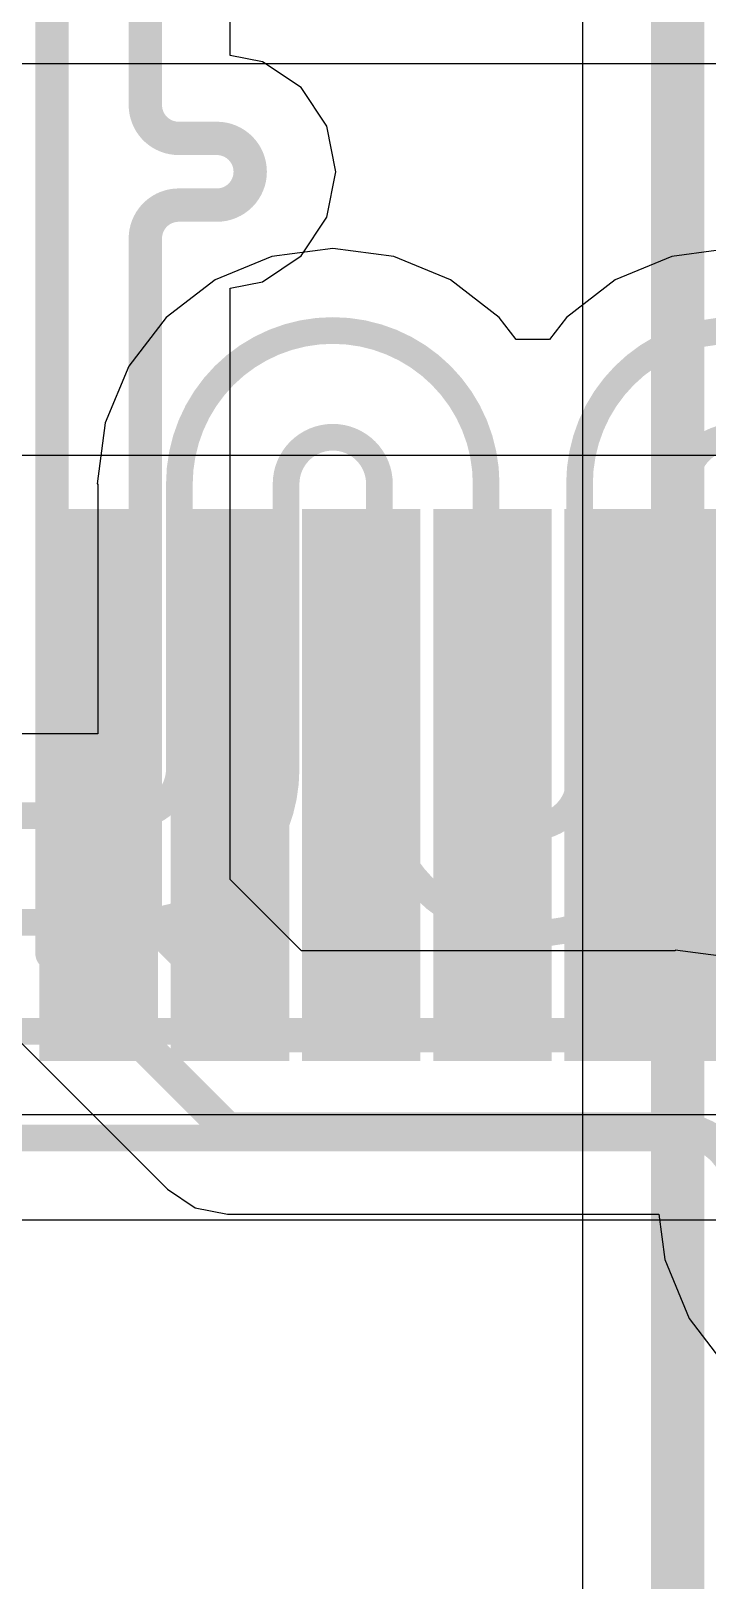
# Model space of a CAD drawing. Header units: inches. Extents: x 0 to 5271, y 0 to 5417.
# Drawn here: x 89.78 to 92.35, y 69.15 to 75.05 of the extents above; entities that cross this region are included whole.
import ezdxf

# ---------------------------------------------------------------- set-up
doc = ezdxf.new("R2010")
doc.units = ezdxf.units.IN
for name, color, linetype in [('L2_GND1', 16, 'Continuous'), ('L3_SIG1', 76, 'Continuous'), ('L5_GND2', 156, 'Continuous'), ('L6_SIG2', 130, 'Continuous'), ('Top Layer', 1, 'Continuous'), ('Top Paste', 8, 'Continuous'), ('Top Solder', 216, 'Continuous')]:
    doc.layers.add(name, color=color, linetype=linetype)

# ---------------------------------------------------------------- blocks, each defined once
blk = doc.blocks.new('AS0B826_S78B_7H_23')
at = {"layer": 'Top Layer'}
for points in [[(15.8249, 19.131), (16.1749, 19.131), (16.1749, 17.131), (15.8249, 17.131)], [(16.325, 19.131), (16.675, 19.131), (16.675, 17.131), (16.325, 17.131)], [(16.8249, 19.131), (17.1749, 19.131), (17.1749, 17.131), (16.8249, 17.131)], [(17.325, 19.131), (17.675, 19.131), (17.675, 17.131), (17.325, 17.131)], [(17.8249, 19.131), (18.1749, 19.131), (18.1749, 17.131), (17.8249, 17.131)]]:
    blk.add_hatch(color=1, dxfattribs=at).paths.add_polyline_path(points)
at = {"layer": 'Top Paste'}
for points in [[(15.8249, 19.131), (16.1749, 19.131), (16.1749, 17.131), (15.8249, 17.131)], [(16.325, 19.131), (16.675, 19.131), (16.675, 17.131), (16.325, 17.131)], [(16.8249, 19.131), (17.1749, 19.131), (17.1749, 17.131), (16.8249, 17.131)], [(17.325, 19.131), (17.675, 19.131), (17.675, 17.131), (17.325, 17.131)], [(17.8249, 19.131), (18.1749, 19.131), (18.1749, 17.131), (17.8249, 17.131)]]:
    blk.add_hatch(color=8, dxfattribs=at).paths.add_polyline_path(points)
at = {"layer": 'Top Solder'}
for points in [[(15.7741, 19.1818), (16.2257, 19.1818), (16.2257, 17.0802), (15.7741, 17.0802)], [(16.2742, 19.1818), (16.7258, 19.1818), (16.7258, 17.0802), (16.2742, 17.0802)], [(16.7741, 19.1818), (17.2257, 19.1818), (17.2257, 17.0802), (16.7741, 17.0802)], [(17.2742, 19.1818), (17.7258, 19.1818), (17.7258, 17.0802), (17.2742, 17.0802)], [(17.7741, 19.1818), (18.2257, 19.1818), (18.2257, 17.0802), (17.7741, 17.0802)], [(18.2742, 19.1818), (18.7258, 19.1818), (18.7258, 17.0802), (18.2742, 17.0802)]]:
    blk.add_hatch(color=216, dxfattribs=at).paths.add_polyline_path(points)

msp = doc.modelspace()

# ---------------------------------------------------------------- linework, layer by layer
at = {"layer": 'L2_GND1'}
for p, q in [((90.9261, 74.219), (90.694, 74.1885)), ((91.1581, 74.1885), (90.9261, 74.219)), ((92.3862, 74.2106), (92.218, 74.1885)), ((90.694, 74.1885), (90.4777, 74.0989)), ((91.3744, 74.0989), (91.1581, 74.1885)), ((92.218, 74.1885), (92.0017, 74.0989)), ((90.4777, 74.0989), (90.292, 73.9564)), ((91.5601, 73.9564), (91.3744, 74.0989)), ((92.0017, 74.0989), (91.816, 73.9564)), ((90.292, 73.9564), (90.1495, 73.7707)), ((91.6246, 73.8724), (91.5601, 73.9564)), ((91.816, 73.9564), (91.7516, 73.8724)), ((91.7516, 73.8724), (91.6246, 73.8724)), ((90.1495, 73.7707), (90.0599, 73.5544)), ((90.0599, 73.5544), (90.0294, 73.3223)), ((90.0294, 73.3223), (90.0311, 73.3223)), ((90.0311, 73.3223), (90.0311, 72.3706)), ((90.0311, 72.3706), (89.5875, 72.3706)), ((86.9783, 70.5211), (101.9331, 70.5211))]:
    msp.add_line(p, q, dxfattribs=at)
for points in [[(90.3419, 73.3223, 0.1016, 0.1016, -1), (91.5103, 73.3223, 0.1016, 0.1016, 0)], [(91.8659, 73.3223, 0.1016, 0.1016, -1), (93.0343, 73.3223, 0.1016, 0.1016, 0)], [(90.7483, 73.3223, 0.1016, 0.1016, -1), (91.1039, 73.3223, 0.1016, 0.1016, 0)], [(92.2723, 73.3223, 0.1016, 0.1016, -1), (92.6279, 73.3223, 0.1016, 0.1016, 0)], [(90.3419, 72.2376, 0.1016, 0.1016, 0), (90.3419, 73.3223, 0.1016, 0.1016, 0)], [(90.7483, 72.2376, 0.1016, 0.1016, 0), (90.7483, 73.3223, 0.1016, 0.1016, 0)], [(91.1039, 72.1947, 0.1016, 0.1016, 0), (91.1039, 73.3223, 0.1016, 0.1016, 0)], [(91.5103, 72.1947, 0.1016, 0.1016, 0), (91.5103, 73.3223, 0.1016, 0.1016, 0)], [(91.8659, 72.1947, 0.1016, 0.1016, 0), (91.8659, 73.3223, 0.1016, 0.1016, 0)], [(92.2723, 72.1947, 0.1016, 0.1016, 0), (92.2723, 73.3223, 0.1016, 0.1016, 0)], [(90.7483, 72.2376, 0.1016, 0.1016, -0.414214), (90.1641, 71.6534, 0.1016, 0.1016, 0)], [(90.3419, 72.2376, 0.1016, 0.1016, -0.414214), (90.1641, 72.0598, 0.1016, 0.1016, 0)], [(92.2723, 72.1947, 0.1016, 0.1016, -1), (91.1039, 72.1947, 0.1016, 0.1016, 0)], [(91.8659, 72.1947, 0.1016, 0.1016, -1), (91.5103, 72.1947, 0.1016, 0.1016, 0)], [(89.4588, 72.0598, 0.1016, 0.1016, 0), (89.9101, 72.0598, 0.1016, 0.1016, 0)], [(89.9101, 72.0598, 0.1016, 0.1016, 0), (90.1641, 72.0598, 0.1016, 0.1016, 0)], [(89.2904, 71.6534, 0.1016, 0.1016, 0), (89.9101, 71.6534, 0.1016, 0.1016, 0)], [(89.9101, 71.6534, 0.1016, 0.1016, 0), (90.1641, 71.6534, 0.1016, 0.1016, 0)], [(88.884, 71.2383, 0.1016, 0.1016, 0), (93.5937, 71.2383, 0.1016, 0.1016, 0)], [(88.884, 70.8319, 0.1016, 0.1016, 0), (93.5937, 70.8319, 0.1016, 0.1016, 0)]]:
    msp.add_lwpolyline(points, format="xyseb", dxfattribs=at)
for points in [[(90.3165, 73.3223, 0.0508, 0.0508, 1), (90.3673, 73.3223, 0.0508, 0.0508, 1)], [(90.3165, 73.3223, 0.0508, 0.0508, 1), (90.3673, 73.3223, 0.0508, 0.0508, 1)], [(90.7229, 73.3223, 0.0508, 0.0508, 1), (90.7737, 73.3223, 0.0508, 0.0508, 1)], [(90.7229, 73.3223, 0.0508, 0.0508, 1), (90.7737, 73.3223, 0.0508, 0.0508, 1)], [(91.0785, 73.3223, 0.0508, 0.0508, 1), (91.1293, 73.3223, 0.0508, 0.0508, 1)], [(91.0785, 73.3223, 0.0508, 0.0508, 1), (91.1293, 73.3223, 0.0508, 0.0508, 1)], [(91.4849, 73.3223, 0.0508, 0.0508, 1), (91.5357, 73.3223, 0.0508, 0.0508, 1)], [(91.4849, 73.3223, 0.0508, 0.0508, 1), (91.5357, 73.3223, 0.0508, 0.0508, 1)], [(91.8405, 73.3223, 0.0508, 0.0508, 1), (91.8913, 73.3223, 0.0508, 0.0508, 1)], [(91.8405, 73.3223, 0.0508, 0.0508, 1), (91.8913, 73.3223, 0.0508, 0.0508, 1)], [(92.2469, 73.3223, 0.0508, 0.0508, 1), (92.2977, 73.3223, 0.0508, 0.0508, 1)], [(92.2469, 73.3223, 0.0508, 0.0508, 1), (92.2977, 73.3223, 0.0508, 0.0508, 1)], [(90.3165, 72.2376, 0.0508, 0.0508, 1), (90.3673, 72.2376, 0.0508, 0.0508, 1)], [(90.3165, 72.2376, 0.0508, 0.0508, 1), (90.3673, 72.2376, 0.0508, 0.0508, 1)], [(90.7229, 72.2376, 0.0508, 0.0508, 1), (90.7737, 72.2376, 0.0508, 0.0508, 1)], [(90.7229, 72.2376, 0.0508, 0.0508, 1), (90.7737, 72.2376, 0.0508, 0.0508, 1)], [(91.0785, 72.1947, 0.0508, 0.0508, 1), (91.1293, 72.1947, 0.0508, 0.0508, 1)], [(91.0785, 72.1947, 0.0508, 0.0508, 1), (91.1293, 72.1947, 0.0508, 0.0508, 1)], [(91.4849, 72.1947, 0.0508, 0.0508, 1), (91.5357, 72.1947, 0.0508, 0.0508, 1)], [(91.4849, 72.1947, 0.0508, 0.0508, 1), (91.5357, 72.1947, 0.0508, 0.0508, 1)], [(91.8405, 72.1947, 0.0508, 0.0508, 1), (91.8913, 72.1947, 0.0508, 0.0508, 1)], [(91.8405, 72.1947, 0.0508, 0.0508, 1), (91.8913, 72.1947, 0.0508, 0.0508, 1)], [(92.2469, 72.1947, 0.0508, 0.0508, 1), (92.2977, 72.1947, 0.0508, 0.0508, 1)], [(92.2469, 72.1947, 0.0508, 0.0508, 1), (92.2977, 72.1947, 0.0508, 0.0508, 1)], [(89.8847, 72.0598, 0.0508, 0.0508, 1), (89.9355, 72.0598, 0.0508, 0.0508, 1)], [(89.8847, 72.0598, 0.0508, 0.0508, 1), (89.9355, 72.0598, 0.0508, 0.0508, 1)], [(90.1387, 72.0598, 0.0508, 0.0508, 1), (90.1895, 72.0598, 0.0508, 0.0508, 1)], [(90.1387, 72.0598, 0.0508, 0.0508, 1), (90.1895, 72.0598, 0.0508, 0.0508, 1)], [(89.8847, 71.6534, 0.0508, 0.0508, 1), (89.9355, 71.6534, 0.0508, 0.0508, 1)], [(89.8847, 71.6534, 0.0508, 0.0508, 1), (89.9355, 71.6534, 0.0508, 0.0508, 1)], [(90.1387, 71.6534, 0.0508, 0.0508, 1), (90.1895, 71.6534, 0.0508, 0.0508, 1)], [(90.1387, 71.6534, 0.0508, 0.0508, 1), (90.1895, 71.6534, 0.0508, 0.0508, 1)]]:
    msp.add_lwpolyline(points, format="xyseb", close=True, dxfattribs=at)
at = {"layer": 'L3_SIG1'}
msp.add_line((91.8775, 75.6742), (91.8775, 41.9372), dxfattribs=at)
msp.add_lwpolyline([(92.2401, 41.4909, 0.2032, 0.2032, 0), (92.2401, 76.0824, 0.2032, 0.2032, 0)], format="xyseb", dxfattribs=at)
at = {"layer": 'L5_GND2'}
for p, q in [((90.536, 74.9539), (90.536, 76.3836)), ((90.6581, 74.9296), (90.536, 74.9539)), ((90.8052, 74.8314), (90.6581, 74.9296)), ((90.9034, 74.6843), (90.8052, 74.8314)), ((90.9379, 74.5109), (90.9034, 74.6843)), ((90.9034, 74.3375), (90.9379, 74.5109)), ((90.8052, 74.1904), (90.9034, 74.3375)), ((90.6581, 74.0922), (90.8052, 74.1904)), ((90.536, 74.0679), (90.6581, 74.0922)), ((90.536, 71.8163), (90.536, 74.0679)), ((90.807, 71.5453), (90.536, 71.8163)), ((92.2302, 71.5453), (90.807, 71.5453)), ((92.4723, 71.5152), (92.2302, 71.5471)), ((92.2302, 71.5471), (92.2302, 71.5453)), ((89.6278, 71.306), (90.0622, 70.8715)), ((90.0622, 70.8715), (90.0623, 70.8715)), ((90.0623, 70.8715), (90.2967, 70.6371)), ((90.2967, 70.6371), (90.4017, 70.5669)), ((90.4017, 70.5669), (90.5256, 70.5423)), ((90.5256, 70.5423), (92.1679, 70.5423)), ((92.1679, 70.5423), (92.1906, 70.37)), ((92.1906, 70.37), (92.284, 70.1444)), ((92.284, 70.1444), (92.4326, 69.9508))]:
    msp.add_line(p, q, dxfattribs=at)
for points in [[(89.8567, 71.5349, 0.127, 0.127, 0), (89.8567, 76.6257, 0.127, 0.127, 0)], [(90.2123, 74.7649, 0.127, 0.127, 0), (90.2123, 76.1221, 0.127, 0.127, 0)], [(90.3393, 74.6379, 0.127, 0.127, -0.414214), (90.2123, 74.7649, 0.127, 0.127, 0)], [(90.3393, 74.6379, 0.127, 0.127, 0), (90.4847, 74.6379, 0.127, 0.127, 0)], [(90.4847, 74.6379, 0.127, 0.127, -1), (90.4847, 74.3839, 0.127, 0.127, 0)], [(90.2123, 74.2569, 0.127, 0.127, -0.414214), (90.3393, 74.3839, 0.127, 0.127, 0)], [(90.3393, 74.3839, 0.127, 0.127, 0), (90.4847, 74.3839, 0.127, 0.127, 0)], [(90.2123, 73.9394, 0.127, 0.127, 0), (90.2123, 74.2569, 0.127, 0.127, 0)], [(90.2123, 71.6822, 0.127, 0.127, 0), (90.2123, 73.9394, 0.127, 0.127, 0)], [(90.2123, 71.6822, 0.127, 0.127, 0), (90.2911, 71.6033, 0.127, 0.127, 0)], [(90.2911, 71.6033, 0.127, 0.127, 0), (90.6729, 71.2216, 0.127, 0.127, 0)], [(89.8567, 71.5349, 0.127, 0.127, 0), (90.2911, 71.1005, 0.127, 0.127, 0)], [(90.6729, 71.2216, 0.127, 0.127, 0), (92.2302, 71.2216, 0.127, 0.127, 0)], [(92.2302, 71.2216, 0.127, 0.127, -0.414214), (92.8398, 70.612, 0.127, 0.127, 0)], [(90.2911, 71.1005, 0.127, 0.127, 0), (90.5256, 70.866, 0.127, 0.127, 0)], [(90.5256, 70.866, 0.127, 0.127, 0), (92.2302, 70.866, 0.127, 0.127, 0)], [(92.2302, 70.866, 0.127, 0.127, -0.414214), (92.4842, 70.612, 0.127, 0.127, 0)]]:
    msp.add_lwpolyline(points, format="xyseb", dxfattribs=at)
for points in [[(90.1806, 74.7649, 0.0635, 0.0635, 1), (90.2441, 74.7649, 0.0635, 0.0635, 1)], [(90.1806, 74.7649, 0.0635, 0.0635, 1), (90.2441, 74.7649, 0.0635, 0.0635, 1)], [(90.3076, 74.6379, 0.0635, 0.0635, 1), (90.3711, 74.6379, 0.0635, 0.0635, 1)], [(90.3076, 74.6379, 0.0635, 0.0635, 1), (90.3711, 74.6379, 0.0635, 0.0635, 1)], [(90.4529, 74.6379, 0.0635, 0.0635, 1), (90.5164, 74.6379, 0.0635, 0.0635, 1)], [(90.4529, 74.6379, 0.0635, 0.0635, 1), (90.5164, 74.6379, 0.0635, 0.0635, 1)], [(90.3076, 74.3839, 0.0635, 0.0635, 1), (90.3711, 74.3839, 0.0635, 0.0635, 1)], [(90.3076, 74.3839, 0.0635, 0.0635, 1), (90.3711, 74.3839, 0.0635, 0.0635, 1)], [(90.4529, 74.3839, 0.0635, 0.0635, 1), (90.5164, 74.3839, 0.0635, 0.0635, 1)], [(90.4529, 74.3839, 0.0635, 0.0635, 1), (90.5164, 74.3839, 0.0635, 0.0635, 1)], [(90.1806, 74.2569, 0.0635, 0.0635, 1), (90.2441, 74.2569, 0.0635, 0.0635, 1)], [(90.1806, 74.2569, 0.0635, 0.0635, 1), (90.2441, 74.2569, 0.0635, 0.0635, 1)], [(90.1806, 73.9394, 0.0635, 0.0635, 1), (90.2441, 73.9394, 0.0635, 0.0635, 1)], [(90.1806, 73.9394, 0.0635, 0.0635, 1), (90.2441, 73.9394, 0.0635, 0.0635, 1)], [(90.1806, 71.6822, 0.0635, 0.0635, 1), (90.2441, 71.6822, 0.0635, 0.0635, 1)], [(90.1806, 71.6822, 0.0635, 0.0635, 1), (90.2441, 71.6822, 0.0635, 0.0635, 1)], [(90.2594, 71.6033, 0.0635, 0.0635, 1), (90.3229, 71.6033, 0.0635, 0.0635, 1)], [(90.2594, 71.6033, 0.0635, 0.0635, 1), (90.3229, 71.6033, 0.0635, 0.0635, 1)], [(89.825, 71.5349, 0.0635, 0.0635, 1), (89.8885, 71.5349, 0.0635, 0.0635, 1)], [(89.825, 71.5349, 0.0635, 0.0635, 1), (89.8885, 71.5349, 0.0635, 0.0635, 1)], [(90.6411, 71.2216, 0.0635, 0.0635, 1), (90.7046, 71.2216, 0.0635, 0.0635, 1)], [(90.6411, 71.2216, 0.0635, 0.0635, 1), (90.7046, 71.2216, 0.0635, 0.0635, 1)], [(92.1985, 71.2216, 0.0635, 0.0635, 1), (92.262, 71.2216, 0.0635, 0.0635, 1)], [(92.1985, 71.2216, 0.0635, 0.0635, 1), (92.262, 71.2216, 0.0635, 0.0635, 1)], [(90.2594, 71.1005, 0.0635, 0.0635, 1), (90.3229, 71.1005, 0.0635, 0.0635, 1)], [(90.2594, 71.1005, 0.0635, 0.0635, 1), (90.3229, 71.1005, 0.0635, 0.0635, 1)], [(90.4939, 70.866, 0.0635, 0.0635, 1), (90.5574, 70.866, 0.0635, 0.0635, 1)], [(90.4939, 70.866, 0.0635, 0.0635, 1), (90.5574, 70.866, 0.0635, 0.0635, 1)], [(92.1985, 70.866, 0.0635, 0.0635, 1), (92.262, 70.866, 0.0635, 0.0635, 1)], [(92.1985, 70.866, 0.0635, 0.0635, 1), (92.262, 70.866, 0.0635, 0.0635, 1)]]:
    msp.add_lwpolyline(points, format="xyseb", close=True, dxfattribs=at)
at = {"layer": 'L6_SIG2'}
msp.add_line((83.005, 74.923), (92.5737, 74.923), dxfattribs=at)
at = {"layer": 'Top Layer'}
for p, q in [((92.4633, 73.43), (87.1054, 73.43)), ((87.1054, 70.922), (92.4633, 70.922))]:
    msp.add_line(p, q, dxfattribs=at)

# ---------------------------------------------------------------- block references
msp.add_blockref('AS0B826_S78B_7H_23', (74.0344, 54.045))

doc.saveas('drawing.dxf')
